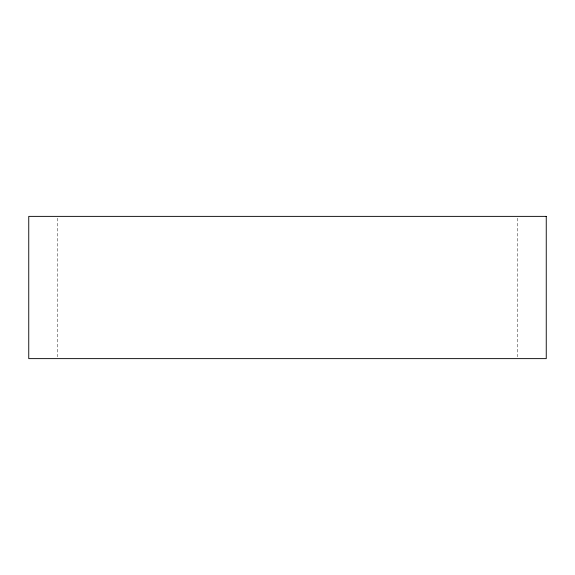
<?xml version="1.0" encoding="UTF-8"?>
<svg xmlns="http://www.w3.org/2000/svg" width="575" height="575" viewBox="0 0 575 575"><rect width="100%" height="100%" fill="white"/><g stroke="black" fill="none" stroke-linecap="round" stroke-linejoin="round"><path stroke-width="0.43" stroke-dasharray="2.88 2.16" d="M517.442 218.162L517.442 356.838M57.557 218.162L57.557 356.838"/><path stroke-width="0.86" d="M546.25 216.373L28.75 216.373L28.75 358.627L546.25 358.627L546.25 216.373"/></g></svg>
